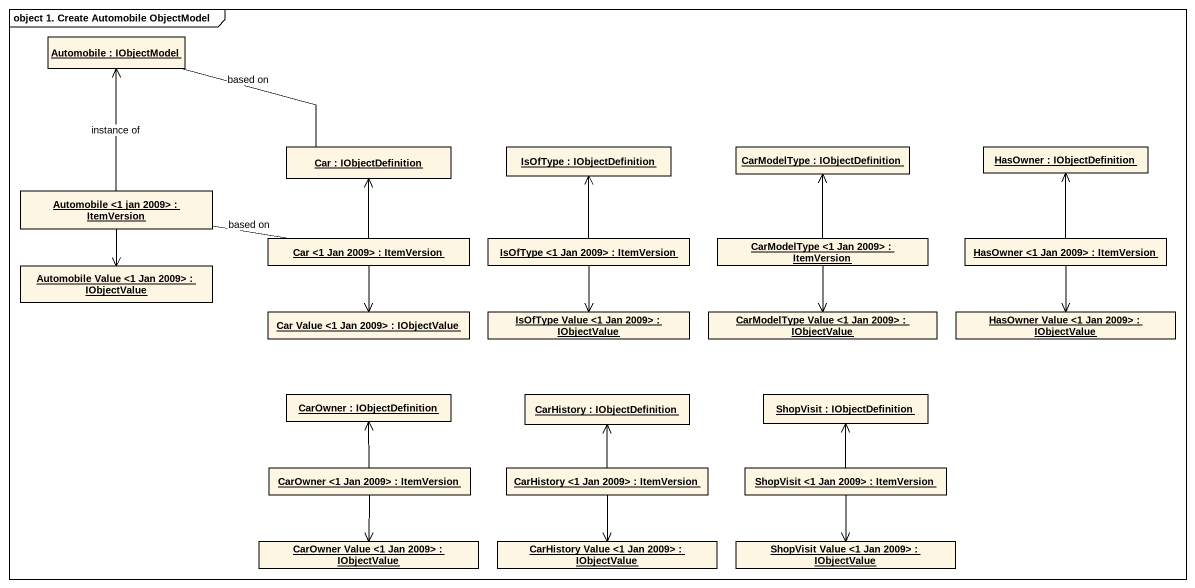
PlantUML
@startuml
mainframe object 1. Create Automobile ObjectModel
hide circle
hide empty members
object "Automobile : IObjectModel" as Automobile
object "Car : IObjectDefinition" as Car
object "IsOfType : IObjectDefinition" as IsOfType
object "CarModelType : IObjectDefinition" as CarModelType
object "HasOwner : IObjectDefinition" as HasOwner
object "Automobile <1 jan 2009> : ItemVersion" as Automobile_1_jan_2009
object "Car <1 Jan 2009> : ItemVersion" as Car_1_Jan_2009
object "IsOfType <1 Jan 2009> : ItemVersion" as IsOfType_1_Jan_2009
object "CarModelType <1 Jan 2009> : ItemVersion" as CarModelType_1_Jan_2009
object "HasOwner <1 Jan 2009> : ItemVersion" as HasOwner_1_Jan_2009
object "Automobile Value <1 Jan 2009> : IObjectValue" as Automobile_Value_1_Jan_2009
object "Car Value <1 Jan 2009> : IObjectValue" as Car_Value_1_Jan_2009
object "IsOfType Value <1 Jan 2009> : IObjectValue" as IsOfType_Value_1_Jan_2009
object "CarModelType Value <1 Jan 2009> : IObjectValue" as CarModelType_Value_1_Jan
object "HasOwner Value <1 Jan 2009> : IObjectValue" as HasOwner_Value_1_Jan_2009
object "CarOwner : IObjectDefinition" as CarOwner
object "CarHistory : IObjectDefinition" as CarHistory
object "ShopVisit : IObjectDefinition" as ShopVisit
object "CarOwner <1 Jan 2009> : ItemVersion" as CarOwner_1_Jan_2009
object "CarHistory <1 Jan 2009> : ItemVersion" as CarHistory_1_Jan_2009
object "ShopVisit <1 Jan 2009> : ItemVersion" as ShopVisit_1_Jan_2009
object "CarOwner Value <1 Jan 2009> : IObjectValue" as CarOwner_Value_1_Jan_2009
object "CarHistory Value <1 Jan 2009> : IObjectValue" as CarHistory_Value_1_Jan_2009
object "ShopVisit Value <1 Jan 2009> : IObjectValue" as ShopVisit_Value_1_Jan_2009
Car -left- Automobile : based on
Automobile_1_jan_2009 -up-> Automobile : instance of
Automobile_1_jan_2009 --> Automobile_Value_1_Jan_2009
Car_1_Jan_2009 -up-> Car
Car_1_Jan_2009 -left- Automobile_1_jan_2009 : based on
Car_1_Jan_2009 --> Car_Value_1_Jan_2009
IsOfType_1_Jan_2009 -up-> IsOfType
IsOfType_1_Jan_2009 --> IsOfType_Value_1_Jan_2009
CarModelType_1_Jan_2009 -up-> CarModelType
CarModelType_1_Jan_2009 --> CarModelType_Value_1_Jan
HasOwner_1_Jan_2009 -up-> HasOwner
HasOwner_1_Jan_2009 --> HasOwner_Value_1_Jan_2009
CarOwner_1_Jan_2009 -up-> CarOwner
CarOwner_1_Jan_2009 --> CarOwner_Value_1_Jan_2009
CarHistory_1_Jan_2009 -up-> CarHistory
CarHistory_1_Jan_2009 --> CarHistory_Value_1_Jan_2009
ShopVisit_1_Jan_2009 -up-> ShopVisit
ShopVisit_1_Jan_2009 --> ShopVisit_Value_1_Jan_2009
@enduml
